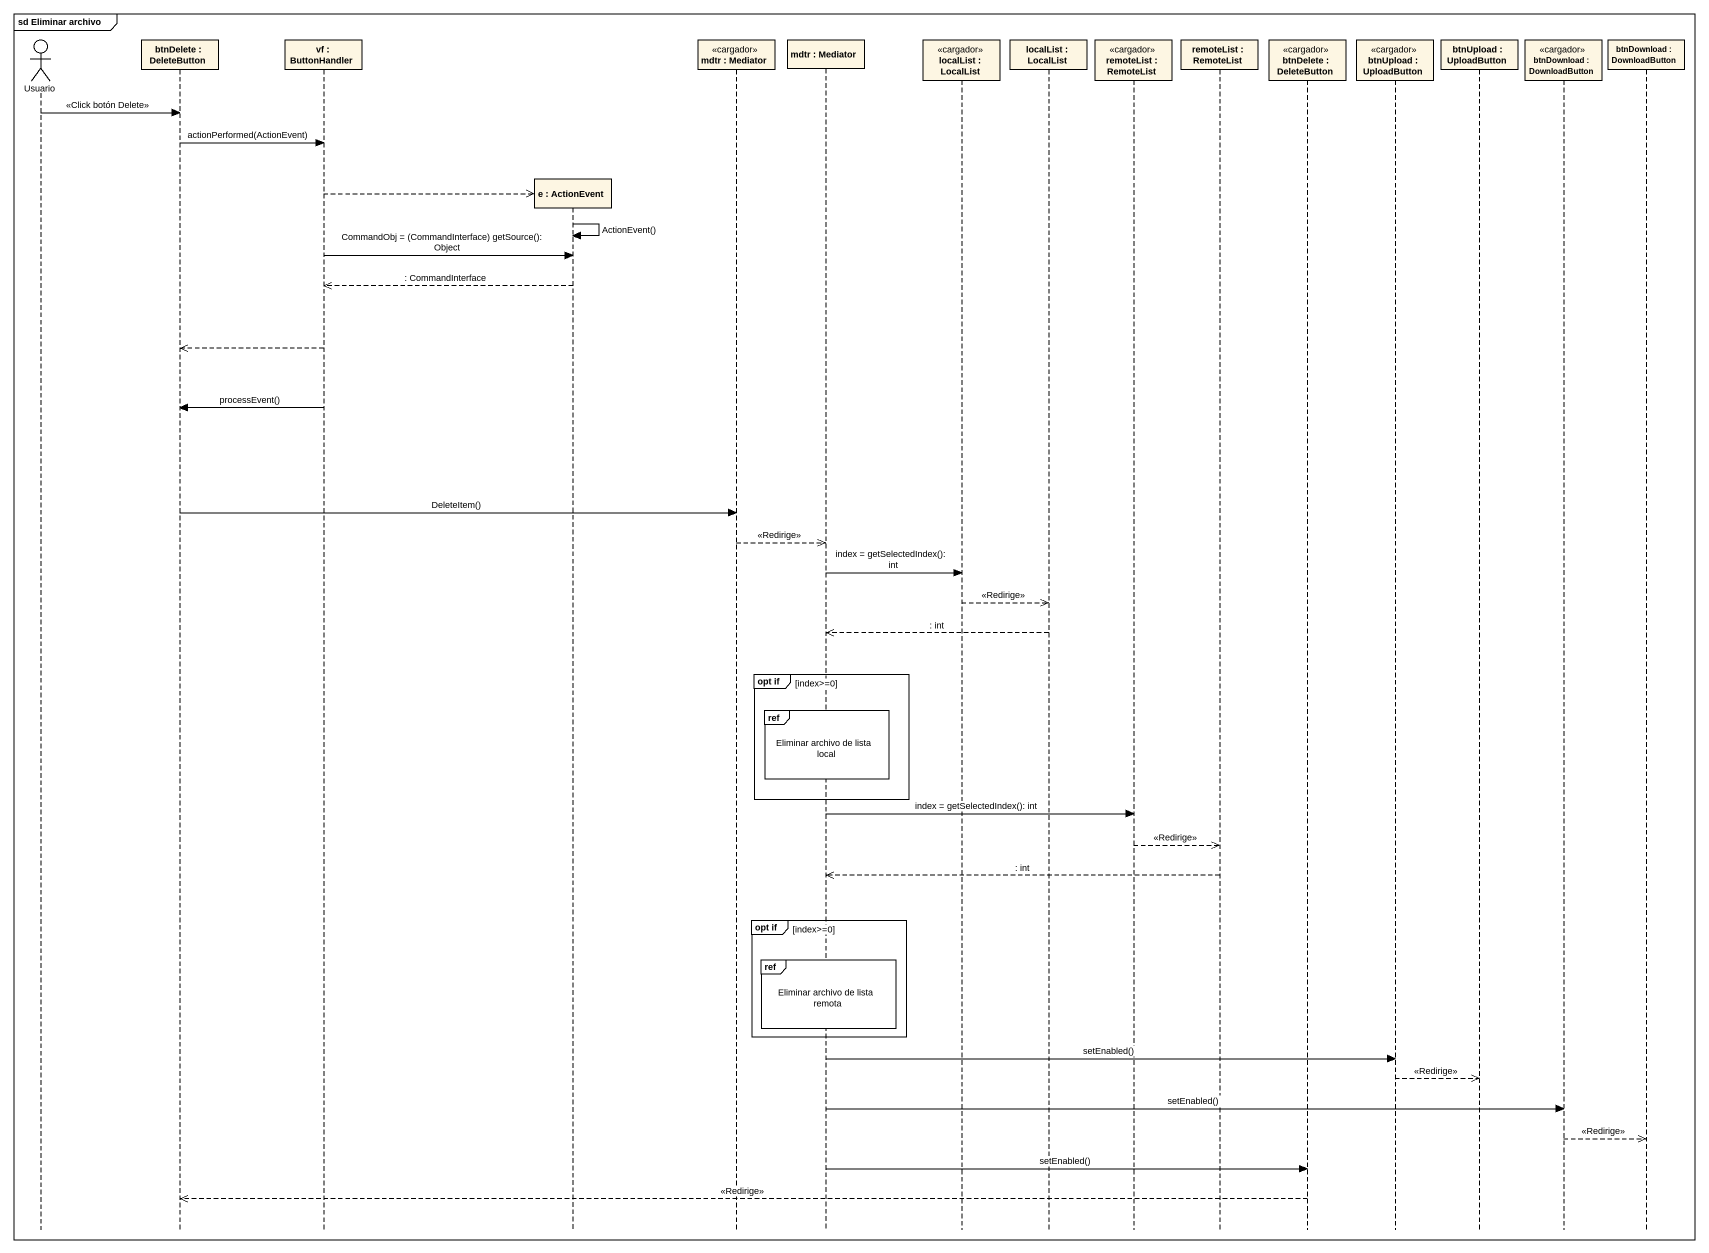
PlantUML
@startuml
mainframe sd Eliminar archivo
hide footbox
actor Usuario
participant "btnDelete : DeleteButton" as btnDelete
participant "vf : ButtonHandler" as vf
participant "e : ActionEvent" as e
participant "mdtr : Mediator" as mdtr <<cargador>>
participant "mdtr : Mediator" as mdtr_2
participant "localList : LocalList" as localList <<cargador>>
participant "localList : LocalList" as localList_2
participant "remoteList : RemoteList" as remoteList <<cargador>>
participant "remoteList : RemoteList" as remoteList_2
participant "btnDelete : DeleteButton" as btnDelete_2 <<cargador>>
participant "btnUpload : UploadButton" as btnUpload <<cargador>>
participant "btnUpload : UploadButton" as btnUpload_2
participant "btnDownload : DownloadButton" as btnDownload <<cargador>>
participant "btnDownload : DownloadButton" as btnDownload_2

Usuario -> btnDelete : <<Click botón Delete>>
btnDelete -> vf : actionPerformed(ActionEvent)
vf -->> e **
e -> e : ActionEvent()
vf -> e : CommandObj = (CommandInterface) getSource(): Object
e -->> vf : : CommandInterface
vf -->> btnDelete
vf -> btnDelete : processEvent()
btnDelete -> mdtr : DeleteItem()
mdtr -->> mdtr_2 : <<Redirige>>
mdtr_2 -> localList : index = getSelectedIndex(): int
localList -->> localList_2 : <<Redirige>>
localList_2 -->> mdtr_2 : : int
group opt if [index>=0]
  ref over mdtr_2 : Eliminar archivo de lista local
end
mdtr_2 -> remoteList : index = getSelectedIndex(): int
remoteList -->> remoteList_2 : <<Redirige>>
remoteList_2 -->> mdtr_2 : : int
group opt if [index>=0]
  ref over mdtr_2 : Eliminar archivo de lista remota
end
mdtr_2 -> btnUpload : setEnabled()
btnUpload -->> btnUpload_2 : <<Redirige>>
mdtr_2 -> btnDownload : setEnabled()
btnDownload -->> btnDownload_2 : <<Redirige>>
mdtr_2 -> btnDelete_2 : setEnabled()
btnDelete_2 -->> btnDelete : <<Redirige>>
@enduml
